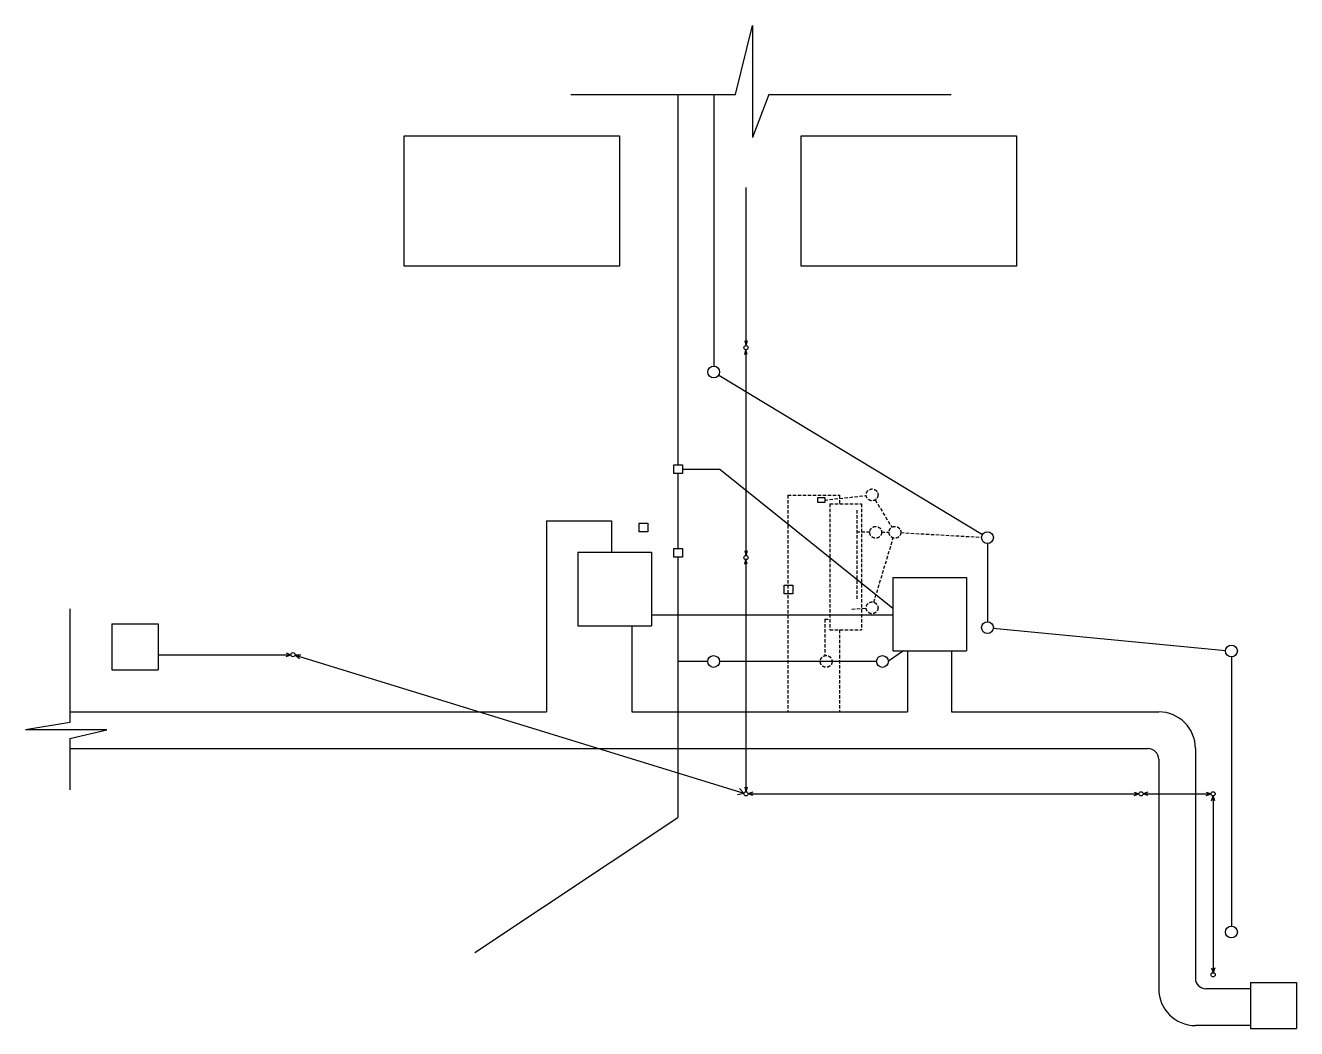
# Model space of a CAD drawing. Header units: millimetres. Extents: x -185048 to 138212, y 384 to 105375.
# Drawn here: x -185048 to -63970, y 9847 to 105375 of the extents above; entities that cross this region are included whole.
import ezdxf

# ---------------------------------------------------------------- set-up
doc = ezdxf.new("R2010")
doc.units = ezdxf.units.MM
doc.linetypes.add('DASHED2', pattern=[9.525, 6.35, -3.175])
doc.linetypes.add('GAS_LINE', pattern='A,12.7,-5.08,["GAS",Standard,S=2.54,R=0,X=-2.54,Y=-1.27],-6.35', length=24.13)

msp = doc.modelspace()

# ---------------------------------------------------------------- linework, layer by layer
at = {"color": 3}
for p, q in [((-117423.7108, 98811.0716), (-115808.5731, 105375.0407)), ((-115808.5731, 105375.0407), (-115808.5731, 94702.3312)), ((-133088.0643, 98811.0716), (-117423.7108, 98811.0716)), ((-114238.3004, 98811.0716), (-115808.5731, 94702.3312)), ((-114238.3004, 98811.0716), (-96882.7437, 98811.0716)), ((-180815.4998, 49833.9597), (-180815.4998, 38990.516)), ((-180815.4998, 38990.516), (-185047.6498, 38303.1857)), ((-177307.4466, 38303.1857), (-185047.6498, 38303.1857)), ((-180815.4998, 37461.806), (-177307.4466, 38303.1857)), ((-180815.4998, 37461.806), (-180815.4998, 32581.8364))]:
    msp.add_line(p, q, dxfattribs=at)
at = {"color": 1}
for p, q in [((-122915.4998, 98811.0716), (-122915.4998, 63535.6178)), ((-122915.4998, 62708.1164), (-122915.4998, 55551.0411)), ((-122915.4998, 54723.5397), (-122915.4998, 29962.5584)), ((-120059.6352, 44806.9821), (-122915.4998, 44806.9821)), ((-103977.7753, 44806.9821), (-118935.0841, 44806.9821)), ((-101395.6443, 45803.1244), (-102853.483, 44824.0388)), ((-142225.4568, 17093.5358), (-122915.4998, 29962.5584))]:
    msp.add_line(p, q, dxfattribs=at)
at = {"color": 7}
for p, q in [((-119484.8158, 98811.0716), (-119484.8158, 72936.0895)), ((-135415.4998, 58203.1244), (-135415.4998, 40003.1244)), ((-135415.4998, 58203.1244), (-129214.7303, 58203.1244)), ((-129214.7303, 58203.1244), (-129214.7303, 55203.1244)), ((-127271.2562, 48203.1244), (-127271.2562, 40003.1244))]:
    msp.add_line(p, q, dxfattribs=at)
for p, q in [((-148961.8241, 82440.5836), (-148961.8241, 94851.8389)), ((-148961.8241, 94851.8389), (-128446.3857, 94851.8389)), ((-128446.3857, 94851.8389), (-128446.3857, 82440.5836)), ((-111170.227, 94851.8389), (-90654.7886, 94851.8389)), ((-111170.227, 82440.5836), (-111170.227, 94851.8389)), ((-90654.7886, 94851.8389), (-90654.7886, 82440.5836)), ((-128446.3857, 82440.5836), (-148961.8241, 82440.5836)), ((-90654.7886, 82440.5836), (-111170.227, 82440.5836)), ((-116523.1529, 75327.7002), (-116415.4998, 74887.0992)), ((-116307.8466, 75327.7002), (-116415.4998, 74887.0992)), ((-116523.1529, 74046.4982), (-116415.4998, 74487.0992)), ((-116307.8466, 74046.4982), (-116415.4998, 74487.0992)), ((-119003.7227, 72082.7756), (-93896.5928, 56894.1627)), ((-109576.2431, 59939.599), (-109576.2431, 60417.2534)), ((-109576.2431, 60417.2534), (-108919.1516, 60417.2534)), ((-108919.1516, 59939.599), (-109576.2431, 59939.599)), ((-108919.1516, 60417.2534), (-108919.1516, 59939.599)), ((-93415.4998, 56040.8488), (-93415.4998, 48594.5694)), ((-116523.1529, 55343.7254), (-116415.4998, 54903.1244)), ((-116523.1529, 54062.5234), (-116415.4998, 54503.1244)), ((-116307.8466, 55343.7254), (-116415.4998, 54903.1244)), ((-116307.8466, 54062.5234), (-116415.4998, 54503.1244)), ((-92855.793, 47978.6079), (-70734.8486, 45856.8104)), ((-160206.2191, 45619.1068), (-159754.8595, 45451.3327)), ((-160206.2191, 45283.5587), (-159754.8595, 45451.3327)), ((-158826.902, 45421.525), (-159363.6748, 45392.6096)), ((-158935.6841, 45067.3634), (-159363.6748, 45392.6096)), ((-101014.7468, 45792.694), (-101014.7468, 40003.1244)), ((-96852.8884, 45792.694), (-96852.8884, 40003.1244)), ((-70175.1419, 45240.8488), (-70175.1419, 19596.9867)), ((-180815.4998, 40003.1244), (-135415.4998, 40003.1244)), ((-127271.2562, 40003.1244), (-101014.7468, 40003.1244)), ((-96852.8884, 40003.1244), (-77102.3497, 40003.1244)), ((-180815.4998, 36503.1244), (-78102.3497, 36503.1244)), ((-73602.3497, 36503.1244), (-73602.3497, 14636.8749)), ((-77102.3497, 35503.1244), (-77102.3497, 13636.8749)), ((-117045.2162, 32695.3682), (-116606.6845, 32259.6339)), ((-116523.1529, 32841.5117), (-116415.4998, 32400.9107)), ((-116307.8466, 32841.5117), (-116415.4998, 32400.9107)), ((-117214.2031, 32145.198), (-116606.6845, 32259.6339)), ((-115764.1401, 32368.6848), (-116215.4998, 32200.9107)), ((-115764.1401, 32033.1367), (-116215.4998, 32200.9107)), ((-79433.827, 32368.6848), (-78982.4674, 32200.9107)), ((-79433.827, 32033.1367), (-78982.4674, 32200.9107)), ((-78131.1078, 32368.6848), (-78582.4674, 32200.9107)), ((-78131.1078, 32033.1367), (-78582.4674, 32200.9107)), ((-72571.208, 32368.6848), (-72119.8484, 32200.9107)), ((-72571.208, 32033.1367), (-72119.8484, 32200.9107)), ((-72087.6225, 31549.5511), (-71919.8484, 32000.9107)), ((-71752.0743, 31549.5511), (-71919.8484, 32000.9107)), ((-72087.6225, 15620.1704), (-71919.8484, 15168.8108)), ((-71752.0743, 15620.1704), (-71919.8484, 15168.8108)), ((-68370.1684, 13636.8749), (-72602.3497, 13636.8749)), ((-68370.1684, 10136.8749), (-73602.3497, 10136.8749))]:
    msp.add_line(p, q)
at = {"color": 6}
for p, q in [((-116415.4998, 89950.2923), (-116415.4998, 74887.0992)), ((-116415.4998, 74487.0992), (-116415.4998, 54903.1244)), ((-116415.4998, 54503.1244), (-116415.4998, 32400.9107)), ((-102415.4998, 49203.1244), (-125415.4998, 49203.1244)), ((-172415.4998, 45451.3327), (-159754.8595, 45451.3327)), ((-159363.6748, 45392.6096), (-116606.6845, 32259.6339)), ((-116215.4998, 32200.9107), (-78982.4674, 32200.9107)), ((-78582.4674, 32200.9107), (-72119.8484, 32200.9107)), ((-71919.8484, 32000.9107), (-71919.8484, 15168.8108))]:
    msp.add_line(p, q, dxfattribs=at)
at = {"color": 5}
for p, q in [((-123284.3807, 63535.6178), (-122447.2814, 63535.6178)), ((-123284.3807, 62708.1164), (-123284.3807, 63535.6178)), ((-122447.2814, 63535.6178), (-122447.2814, 62708.1164)), ((-122447.2814, 62708.1164), (-123284.3807, 62708.1164)), ((-126584.6186, 57158.9898), (-126584.6186, 57986.4912)), ((-126584.6186, 57986.4912), (-125747.5194, 57986.4912)), ((-125747.5194, 57158.9898), (-126584.6186, 57158.9898)), ((-125747.5194, 57986.4912), (-125747.5194, 57158.9898)), ((-132415.4998, 55203.1244), (-132415.4998, 48203.1244)), ((-132415.4998, 55203.1244), (-125415.4998, 55203.1244)), ((-125415.4998, 55203.1244), (-125415.4998, 48203.1244)), ((-123284.3807, 54723.5397), (-123284.3807, 55551.0411)), ((-123284.3807, 55551.0411), (-122447.2814, 55551.0411)), ((-122447.2814, 54723.5397), (-123284.3807, 54723.5397)), ((-122447.2814, 55551.0411), (-122447.2814, 54723.5397)), ((-112780.6464, 51258.8487), (-112780.6464, 52086.3501)), ((-112780.6464, 52086.3501), (-111943.5472, 52086.3501)), ((-111943.5472, 52086.3501), (-111943.5472, 51258.8487)), ((-102415.4998, 52803.1244), (-95415.4998, 52803.1244)), ((-102415.4998, 52803.1244), (-102415.4998, 45803.1244)), ((-95415.4998, 52803.1244), (-95415.4998, 45803.1244)), ((-111943.5472, 51258.8487), (-112780.6464, 51258.8487)), ((-176815.4998, 48403.1244), (-176815.4998, 44003.1244)), ((-176815.4998, 48403.1244), (-172415.4998, 48403.1244)), ((-172415.4998, 48403.1244), (-172415.4998, 44003.1244)), ((-132415.4998, 48203.1244), (-125415.4998, 48203.1244)), ((-102415.4998, 45803.1244), (-95415.4998, 45803.1244)), ((-176815.4998, 44003.1244), (-172415.4998, 44003.1244)), ((-68370.1684, 14247.1447), (-63970.1684, 14247.1447)), ((-68370.1684, 14247.1447), (-68370.1684, 9847.1447)), ((-63970.1684, 14247.1447), (-63970.1684, 9847.1447)), ((-68370.1684, 9847.1447), (-63970.1684, 9847.1447))]:
    msp.add_line(p, q, dxfattribs=at)
at = {"color": 4, "linetype": 'GAS_LINE', "ltscale": 50}
for p, q in [((-122447.2814, 63121.8671), (-118920.1057, 63121.8671)), ((-118920.1057, 63121.8671), (-102415.4998, 49877.846))]:
    msp.add_line(p, q, dxfattribs=at)
at = {"color": 7, "linetype": 'DASHED2', "ltscale": 50}
for p, q in [((-112415.4998, 60657.2526), (-112415.4998, 40003.1244)), ((-112415.4998, 60657.2526), (-107496.2753, 60657.2526)), ((-107496.2753, 60657.2526), (-107496.2753, 59803.1244)), ((-107496.2753, 47803.1244), (-107496.2753, 40003.1244))]:
    msp.add_line(p, q, dxfattribs=at)
at = {"linetype": 'DASHED2', "ltscale": 50}
for p, q in [((-108919.1516, 60178.4262), (-104960.247, 60609.4208)), ((-104108.3967, 60190.2989), (-102520.1132, 57587.3759)), ((-105847.5793, 59198.865), (-105847.5793, 50768.4245)), ((-104620.1404, 57107.4002), (-105847.5793, 57107.4002)), ((-103495.5893, 57107.4002), (-102789.5114, 57107.4002)), ((-101665.8787, 57075.275), (-93976.8568, 56635.2496)), ((-104238.6089, 50452.1004), (-102389.901, 56569.1681)), ((-106342.6067, 49797.8772), (-104962.5488, 49880.3332))]:
    msp.add_line(p, q, dxfattribs=at)
at = {"color": 4, "linetype": 'DASHED2', "ltscale": 50}
for p, q in [((-108415.4998, 59803.1244), (-108415.4998, 47803.1244)), ((-108415.4998, 59803.1244), (-105415.4998, 59803.1244)), ((-105415.4998, 59803.1244), (-105415.4998, 47803.1244)), ((-108415.4998, 47803.1244), (-105415.4998, 47803.1244))]:
    msp.add_line(p, q, dxfattribs=at)
at = {"color": 1, "linetype": 'DASHED2', "ltscale": 50}
for q in [(-108901.1865, 45354.8762), (-108415.4998, 48826.1142)]:
    msp.add_line((-108901.1865, 48826.1142), q, dxfattribs=at)
for centre, radius in [((-116415.4998, 74687.0992), 200), ((-119484.8158, 72373.8139), 562.2756), ((-93415.4998, 56603.1244), 562.2756), ((-116415.4998, 54703.1244), 200), ((-93415.4998, 48032.2938), 562.2756), ((-70175.1419, 45803.1244), 562.2756), ((-159554.8595, 45451.3327), 200), ((-119497.3596, 44806.9821), 562.2756), ((-103415.4998, 44806.9821), 562.2756), ((-116415.4998, 32200.9107), 200), ((-78782.4674, 32200.9107), 200), ((-71919.8484, 32200.9107), 200), ((-70175.1419, 19034.7111), 562.2756), ((-71919.8484, 14968.8108), 200)]:
    msp.add_circle(centre, radius)
at = {"linetype": 'DASHED2', "ltscale": 50}
for centre in [(-104401.2741, 60670.2746), (-104057.8649, 57107.4002), (-102227.2358, 57107.4002), (-104401.2741, 49913.8683), (-108774.8305, 44806.9821)]:
    msp.add_circle(centre, 562.2756, dxfattribs=at)
for centre, radius, start, end in [((-77102.3497, 36503.1244), 3500, 0, 90), ((-78102.3497, 35503.1244), 1000, 0, 90), ((-72602.3497, 14636.8749), 1000, 180, 270), ((-73602.3497, 13636.8749), 3500, 180, 270)]:
    msp.add_arc(centre, radius, start, end)

doc.saveas('drawing.dxf')
